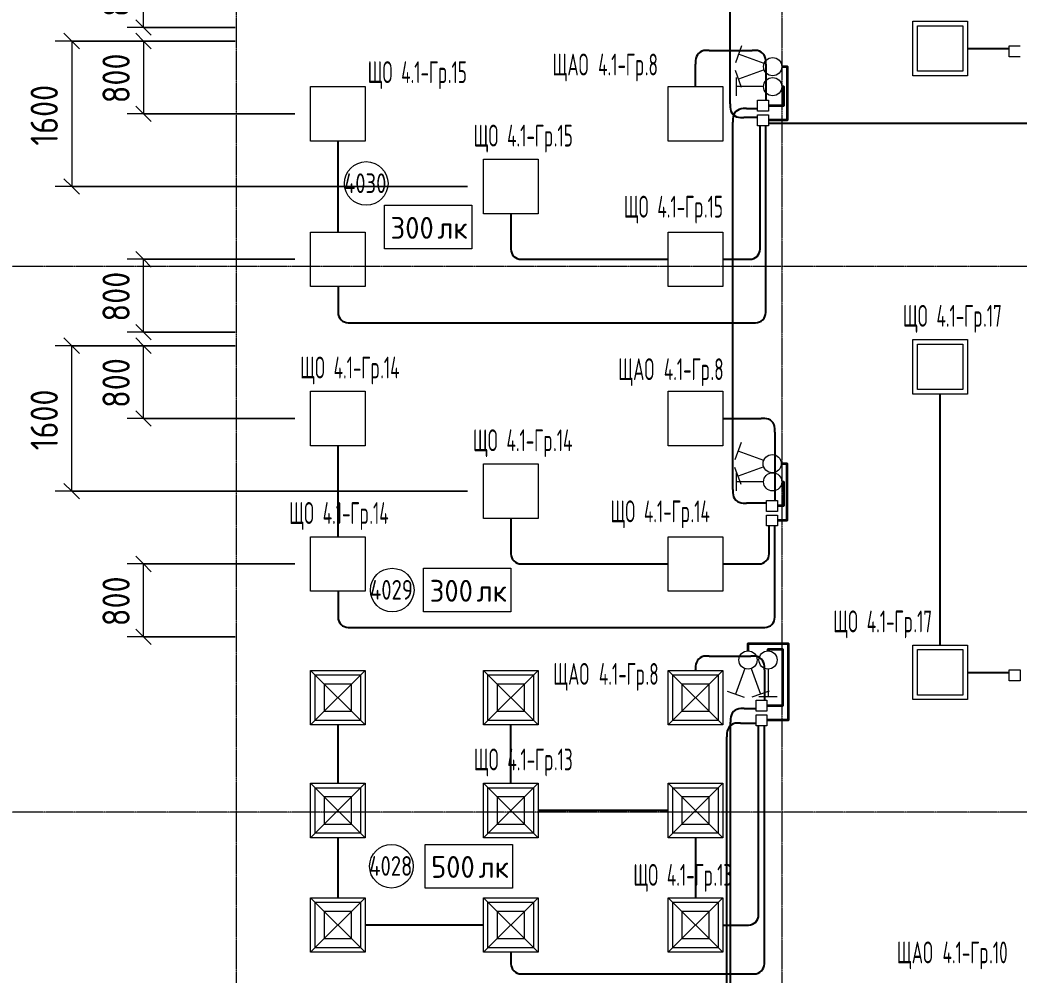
# Model space of a CAD drawing. Header units: millimetres. Extents: x -4730 to 98194, y -4296 to 93388.
# Drawn here: x 36626 to 47618, y 64710 to 75212 of the extents above; entities that cross this region are included whole.
import ezdxf

# ---------------------------------------------------------------- set-up
doc = ezdxf.new("R2010")
doc.units = ezdxf.units.MM
doc.linetypes.add('Линия сетки', pattern=[22.225, 12.7, -3.175, 3.175, -3.175])
for name, color, linetype, lineweight, true_color in [('Короба', 7, 'Continuous', 25, 0x008000), ('Соединительные детали коробов', 7, 'Continuous', 25, 0x008000), ('Типовые аннотации', 1, 'Continuous', 18, 0xff0000)]:
    doc.layers.add(name, color=color, linetype=linetype, lineweight=lineweight, true_color=true_color)
for name, color, linetype, lineweight in [('Марки помещений', 7, 'Continuous', 9), ('Марки силовых электроприборов', 7, 'Continuous', 9), ('Оси', 7, 'Continuous', 9), ('Провода', 7, 'Continuous', 35), ('Размеры', 7, 'Continuous', 9), ('Размеры-120', 7, 'Continuous', 9)]:
    doc.layers.add(name, color=color, linetype=linetype, lineweight=lineweight)
doc.styles.add('GOST Common', font='GOST_Common.ttf', dxfattribs={"width": 0.6, "height": 240})
doc.styles.add('GOST Common_1', font='GOST_Common.ttf', dxfattribs={"width": 0.9, "height": 300})
doc.styles.add('GOST Common_3', font='GOST_Common.ttf', dxfattribs={"width": 0.8, "height": 216})
doc.styles.add('GOST Common_4', font='GOST_Common.ttf', dxfattribs={"height": 240})
doc.dimstyles.new('ADSK_Проверочный', dxfattribs={"dimscale": 304.8, "dimtxt": 301.714499, "dimasz": 0.556693, "dimexe": 0.590551, "dimexo": 0.590551, "dimgap": 0.19685, "dimtad": 1, "dimdec": 3, "dimrnd": 0.001, "dimdsep": 46, "dimtxsty": 'GOST Common_1', "dimblk1": 'OBLIQUE', "dimblk2": 'OBLIQUE', "dimsah": 1, "dimcen": 0.09, "dimazin": 0, "dimtfac": 1, "dimtdec": 4, "dimtix": 1, "dimtmove": 0, "dimatfit": 3, "dimfxl": 1, "dimtvp": 1, "dimtolj": 1, "dimtzin": 0, "dimarcsym": 2})

# ---------------------------------------------------------------- blocks, each defined once
blk = doc.blocks.new('M_Короб_ отвод - Плоский торец - ПВХ - Стандартная-2386742-4-й этаж')
at = {"layer": 'Соединительные детали коробов'}
for p, q in [((0, 111.95), (0, 150.05)), ((-150.05, 0), (-111.95, 0))]:
    blk.add_line(p, q, dxfattribs=at)
blk.add_arc((-111.95, 111.95), 111.95, 270, 0, dxfattribs=at)
blk = doc.blocks.new('DIMBLOCK106-4-й этаж')
at = {"layer": 'Размеры-120'}
for p, q in [((37194, 71630), (37109, 71715)), ((38990, 71630), (37014, 71630)), ((37194, 70030), (37194, 71630)), ((37194, 71630), (37279, 71545)), ((37194, 71630), (38990, 71630)), ((41545, 70030), (37014, 70030)), ((37194, 70030), (37109, 70115)), ((37194, 70030), (37279, 69945)), ((37194, 70030), (41545, 70030))]:
    blk.add_line(p, q, dxfattribs=at)
at = {"layer": 'Размеры-120', "color": 0, "insert": (36742, 70480), "char_height": 300, "width": 840.71, "attachment_point": 1, "rotation": 90, "line_spacing_factor": 1.022761, "style": 'GOST Common_1'}
blk.add_mtext('1600', dxfattribs=at)
blk = doc.blocks.new('_Oblique')
at = {"color": 0, "linetype": 'ByBlock', "lineweight": -2}
blk.add_line((-0.5, -0.5), (0.5, 0.5), dxfattribs=at)
blk = doc.blocks.new('DIMBLOCK107-4-й этаж')
at = {"layer": 'Размеры-120'}
for p, q in [((37984, 71630), (37899, 71715)), ((38990, 71630), (37804, 71630)), ((37984, 70830), (37984, 71630)), ((37984, 71630), (38069, 71545)), ((37984, 71630), (38990, 71630)), ((37984, 70830), (37899, 70915)), ((39645, 70830), (37804, 70830)), ((37984, 70830), (38069, 70745)), ((37984, 70830), (39645, 70830))]:
    blk.add_line(p, q, dxfattribs=at)
at = {"layer": 'Размеры-120', "color": 0, "insert": (37532, 70946), "char_height": 300, "width": 681.16, "attachment_point": 1, "rotation": 90, "line_spacing_factor": 1.022761, "style": 'GOST Common_1'}
blk.add_mtext('800', dxfattribs=at)
blk = doc.blocks.new('DIMBLOCK108-4-й этаж')
at = {"layer": 'Размеры-120'}
for p, q in [((37984, 69230), (37899, 69315)), ((39645, 69230), (37804, 69230)), ((37984, 68430), (37984, 69230)), ((37984, 69230), (38069, 69145)), ((37984, 69230), (39645, 69230)), ((37984, 68430), (37899, 68515)), ((38990, 68430), (37804, 68430)), ((37984, 68430), (38069, 68345)), ((37984, 68430), (38990, 68430))]:
    blk.add_line(p, q, dxfattribs=at)
at = {"layer": 'Размеры-120', "color": 0, "insert": (37532, 68546), "char_height": 300, "width": 681.16, "attachment_point": 1, "rotation": 90, "line_spacing_factor": 1.022761, "style": 'GOST Common_1'}
blk.add_mtext('800', dxfattribs=at)
blk = doc.blocks.new('DIMBLOCK109-4-й этаж')
at = {"layer": 'Размеры-120'}
for p, q in [((38990, 74980), (37014, 74980)), ((37194, 74980), (37109, 75065)), ((37194, 74980), (37194, 73380)), ((37194, 74980), (37279, 74895)), ((37194, 74980), (38990, 74980)), ((37194, 73380), (37109, 73465)), ((41545, 73380), (37014, 73380)), ((37194, 73380), (37279, 73295)), ((37194, 73380), (41545, 73380))]:
    blk.add_line(p, q, dxfattribs=at)
at = {"layer": 'Размеры-120', "color": 0, "insert": (36742, 73830), "char_height": 300, "width": 840.71, "attachment_point": 1, "rotation": 90, "line_spacing_factor": 1.022761, "style": 'GOST Common_1'}
blk.add_mtext('1600', dxfattribs=at)
blk = doc.blocks.new('DIMBLOCK110-4-й этаж')
at = {"layer": 'Размеры-120'}
for p, q in [((38990, 74980), (37804, 74980)), ((37984, 74980), (37899, 75065)), ((37984, 74980), (37984, 74180)), ((37984, 74980), (38069, 74895)), ((37984, 74980), (38990, 74980)), ((37984, 74180), (37899, 74265)), ((39645, 74180), (37804, 74180)), ((37984, 74180), (38069, 74095)), ((37984, 74180), (39645, 74180))]:
    blk.add_line(p, q, dxfattribs=at)
at = {"layer": 'Размеры-120', "color": 0, "insert": (37532, 74296), "char_height": 300, "width": 681.16, "attachment_point": 1, "rotation": 90, "line_spacing_factor": 1.022761, "style": 'GOST Common_1'}
blk.add_mtext('800', dxfattribs=at)
blk = doc.blocks.new('DIMBLOCK111-4-й этаж')
at = {"layer": 'Размеры-120'}
for p, q in [((37984, 72580), (37899, 72665)), ((39645, 72580), (37804, 72580)), ((37984, 71780), (37984, 72580)), ((37984, 72580), (38069, 72495)), ((37984, 72580), (39645, 72580)), ((38990, 71780), (37804, 71780)), ((37984, 71780), (37899, 71865)), ((37984, 71780), (38069, 71695)), ((37984, 71780), (38990, 71780))]:
    blk.add_line(p, q, dxfattribs=at)
at = {"layer": 'Размеры-120', "color": 0, "insert": (37532, 71896), "char_height": 300, "width": 681.16, "attachment_point": 1, "rotation": 90, "line_spacing_factor": 1.022761, "style": 'GOST Common_1'}
blk.add_mtext('800', dxfattribs=at)
blk = doc.blocks.new('DIMBLOCK114-4-й этаж')
at = {"layer": 'Размеры-120'}
for p, q in [((37984, 75930), (37899, 76015)), ((39645, 75930), (37804, 75930)), ((37984, 75130), (37984, 75930)), ((37984, 75930), (38069, 75845)), ((37984, 75930), (39645, 75930)), ((37984, 75130), (37899, 75215)), ((38990, 75130), (37804, 75130)), ((37984, 75130), (38069, 75045)), ((37984, 75130), (38990, 75130))]:
    blk.add_line(p, q, dxfattribs=at)
at = {"layer": 'Размеры-120', "color": 0, "insert": (37532, 75246), "char_height": 300, "width": 681.16, "attachment_point": 1, "rotation": 90, "line_spacing_factor": 1.022761, "style": 'GOST Common_1'}
blk.add_mtext('800', dxfattribs=at)
blk = doc.blocks.new('ADSK_Марка_Помещение_1_ГОСТ21-501-2011 - Номер-85995-4-й этаж')
at = {"layer": 'Марки помещений'}
blk.add_circle((0, 0), 2, dxfattribs=at)
blk = doc.blocks.new('Морка помещения_освещённость_ - Морка помещения_освещённость_-1484368-4-й этаж')
at = {"layer": 'Марки помещений', "color": 190, "true_color": 0x8000ff}
for p, q in [((-4, 0), (-4, 4)), ((-4, 4), (4, 4)), ((4, 4), (4, 0)), ((4, 0), (-4, 0))]:
    blk.add_line(p, q, dxfattribs=at)

msp = doc.modelspace()

# ---------------------------------------------------------------- linework, layer by layer
at = {"layer": 'Короба'}
for p, q in [((44431.878, 74290.035), (44431.878, 77286.935)), ((44202.314, 74877.5), (44673.328, 74877.5)), ((47039.143, 74898.2616), (47497.8868, 74898.2616)), ((44052.264, 74477.5), (44052.264, 74727.45)), ((44823.378, 74727.45), (44823.378, 74328.485)), ((44611.928, 74236.985), (44731.878, 74236.985)), ((44731.878, 74139.985), (44581.928, 74139.985)), ((44461.878, 70050.035), (44461.878, 74086.935)), ((44760.378, 72730.05), (44760.378, 74048.485)), ((44823.378, 72032.55), (44823.378, 74048.485)), ((44851.878, 74076.985), (47751.878, 74076.985)), ((40122.264, 72877.5), (40122.264, 73882.5)), ((42022.264, 73082.5), (42022.264, 72730.05)), ((42172.314, 72580), (43754.764, 72580)), ((44349.764, 72580), (44610.328, 72580)), ((40122.264, 72282.5), (40122.264, 72032.55)), ((40272.314, 71882.5), (44673.328, 71882.5)), ((46741.643, 68335.7616), (46741.643, 71100.7616)), ((44349.764, 70830), (44773.328, 70830)), ((44923.378, 70679.95), (44923.378, 69928.485)), ((40122.264, 69527.5), (40122.264, 70532.5)), ((44831.878, 69899.985), (44611.928, 69899.985)), ((42022.264, 69732.5), (42022.264, 69380.05)), ((44860.378, 69380.05), (44860.378, 69648.485)), ((44923.378, 68682.55), (44923.378, 69648.485)), ((42172.314, 69230), (43754.764, 69230)), ((44349.764, 69230), (44710.328, 69230)), ((40122.264, 68932.5), (40122.264, 68682.55)), ((40272.314, 68532.5), (44773.328, 68532.5)), ((44202.314, 68217.5), (44658.1889, 68217.5)), ((44052.264, 68057.5), (44052.264, 68067.45)), ((44808.2389, 68067.45), (44808.2389, 67731.5)), ((47039.143, 68038.2616), (47497.8868, 68038.2616)), ((44586.7889, 67640), (44716.7389, 67640)), ((40122.264, 66817.5), (40122.264, 67462.5)), ((42022.264, 66817.5), (42022.264, 67462.5)), ((44436.7389, 63153.05), (44436.7389, 67489.95)), ((44546.7889, 67480), (44716.7389, 67480)), ((44745.2389, 65410.05), (44745.2389, 67451.5)), ((44808.2389, 64872.55), (44808.2389, 67451.5)), ((44396.7389, 62993.05), (44396.7389, 67329.95)), ((43754.764, 66520), (42319.764, 66520)), ((40122.264, 65557.5), (40122.264, 66222.5)), ((44052.264, 66222.5), (44052.264, 65557.5)), ((41724.764, 65260), (40419.764, 65260)), ((44349.764, 65260), (44595.1889, 65260)), ((42022.264, 64962.5), (42022.264, 64872.55)), ((42172.314, 64722.5), (44658.1889, 64722.5))]:
    msp.add_line(p, q, dxfattribs=at)
at = {"layer": 'Оси', "linetype": 'Линия сетки'}
for p, q in [((39000, 93388.3703), (39000, -3096.3487)), ((45000, 93388.3703), (45000, -3096.3487)), ((98194.2682, 72500), (-3530.0173, 72500)), ((98194.2682, 66500), (-3530.0173, 66500))]:
    msp.add_line(p, q, dxfattribs=at)
at = {"layer": 'Провода', "flags": 128}
for points in [[(44999.3567, 74698.5041), (45060, 74698.5041), (45060, 74108.487), (44851.878, 74108.4857)], [(44999.3567, 74478.5041), (45020, 74478.5041), (45020, 74268.487), (44851.878, 74268.4859)], [(44994.3567, 70333.1619), (45055, 70333.1619), (45055, 69708.487), (44951.878, 69708.4857)], [(44999.3567, 70133.1619), (45020, 70133.1619), (45020, 69868.487), (44951.878, 69868.4859)], [(44628.3934, 68274.3567), (44628.3934, 68355), (45068.3934, 68355), (45068.3934, 67511.5021), (44836.7389, 67511.5004)], [(44848.3934, 68274.3567), (44848.3934, 68295), (45008.3934, 68295), (45008.3934, 67671.5021), (44836.7389, 67671.5005)]]:
    msp.add_lwpolyline(points, dxfattribs=at)
at = {"layer": 'Типовые аннотации'}
for p, q in [((46439.379, 75198.2616), (47039.379, 75198.2616)), ((46439.379, 74598.2616), (46439.379, 75198.2616)), ((47039.379, 75198.2616), (47039.379, 74598.2616)), ((46489.379, 75148.2616), (46989.379, 75148.2616)), ((46489.379, 74648.2616), (46489.379, 75148.2616)), ((46989.379, 75148.2616), (46989.379, 74648.2616)), ((47497.8868, 74926.7616), (47617.8868, 74926.7616)), ((47497.8868, 74806.7616), (47497.8868, 74926.7616)), ((47617.8868, 74806.7616), (47497.8868, 74806.7616)), ((46989.379, 74648.2616), (46489.379, 74648.2616)), ((44499.3567, 74578.5041), (44499.3567, 74378.5041)), ((47039.379, 74598.2616), (46439.379, 74598.2616)), ((43750, 74480), (44350, 74480)), ((43750, 73880), (43750, 74480)), ((44350, 74480), (44350, 73880)), ((44799.3567, 74478.5041), (44499.3567, 74478.5041)), ((44350, 73880), (43750, 73880)), ((43750, 71130), (44350, 71130)), ((43750, 70530), (43750, 71130)), ((44350, 71130), (44350, 70530)), ((44350, 70530), (43750, 70530)), ((44499.3567, 70233.1619), (44499.3567, 70033.1619)), ((44799.3567, 70133.1619), (44499.3567, 70133.1619)), ((43750, 68060), (44350, 68060)), ((43750, 67460), (43750, 68060)), ((43750, 68060), (44350, 67460)), ((43750, 67460), (44350, 68060)), ((44350, 68060), (44350, 67460)), ((44848.3934, 68074.3567), (44848.3934, 67774.3567)), ((43800, 68010), (44300, 68010)), ((43800, 67510), (43800, 68010)), ((44300, 68010), (44300, 67510)), ((43900, 67910), (43900, 67610)), ((44200, 67910), (43900, 67910)), ((44200, 67610), (44200, 67910)), ((44748.3934, 67774.3567), (44948.3934, 67774.3567)), ((43900, 67610), (44200, 67610)), ((44300, 67510), (43800, 67510)), ((44350, 67460), (43750, 67460))]:
    msp.add_line(p, q, dxfattribs=at)
at = {"layer": 'Типовые аннотации', "color": 5, "true_color": 0x0000ff}
for p, q in [((44557.6816, 74929.2814), (44489.2776, 74741.3429)), ((44805.3874, 74732.7061), (44523.4796, 74835.3121)), ((44557.6816, 74467.7268), (44489.2776, 74655.6653)), ((44805.3874, 74664.3021), (44523.4796, 74561.696)), ((39820, 74480), (40420, 74480)), ((39820, 73880), (39820, 74480)), ((40420, 74480), (40420, 73880)), ((40420, 73880), (39820, 73880)), ((41720, 73680), (42320, 73680)), ((41720, 73080), (41720, 73680)), ((42320, 73680), (42320, 73080)), ((42320, 73080), (41720, 73080)), ((39820, 72880), (40420, 72880)), ((39820, 72280), (39820, 72880)), ((40420, 72880), (40420, 72280)), ((43750, 72880), (44350, 72880)), ((43750, 72280), (43750, 72880)), ((44350, 72880), (44350, 72280)), ((40420, 72280), (39820, 72280)), ((44350, 72280), (43750, 72280)), ((46439.379, 71698.2616), (47039.379, 71698.2616)), ((46439.379, 71098.2616), (46439.379, 71698.2616)), ((47039.379, 71698.2616), (47039.379, 71098.2616)), ((46489.379, 71648.2616), (46989.379, 71648.2616)), ((46489.379, 71148.2616), (46489.379, 71648.2616)), ((46989.379, 71648.2616), (46989.379, 71148.2616)), ((39820, 71130), (40420, 71130)), ((39820, 70530), (39820, 71130)), ((40420, 71130), (40420, 70530)), ((46989.379, 71148.2616), (46489.379, 71148.2616)), ((47039.379, 71098.2616), (46439.379, 71098.2616)), ((40420, 70530), (39820, 70530)), ((44552.6816, 70563.9392), (44484.2776, 70376.0006)), ((44800.3874, 70367.3639), (44518.4796, 70469.9699)), ((41720, 70330), (42320, 70330)), ((41720, 69730), (41720, 70330)), ((42320, 70330), (42320, 69730)), ((44552.6816, 70102.3845), (44484.2776, 70290.3231)), ((44800.3874, 70298.9598), (44518.4796, 70196.3538)), ((42320, 69730), (41720, 69730)), ((39820, 69530), (40420, 69530)), ((39820, 68930), (39820, 69530)), ((40420, 69530), (40420, 68930)), ((43750, 69530), (44350, 69530)), ((43750, 68930), (43750, 69530)), ((44350, 69530), (44350, 68930)), ((40420, 68930), (39820, 68930)), ((44350, 68930), (43750, 68930)), ((46439.379, 68338.2616), (47039.379, 68338.2616)), ((46439.379, 67738.2616), (46439.379, 68338.2616)), ((46489.379, 68288.2616), (46989.379, 68288.2616)), ((46489.379, 67788.2616), (46489.379, 68288.2616)), ((46989.379, 68288.2616), (46989.379, 67788.2616)), ((47039.379, 68338.2616), (47039.379, 67738.2616)), ((39820, 68060), (40420, 68060)), ((39820, 67460), (39820, 68060)), ((39820, 68060), (40420, 67460)), ((39820, 67460), (40420, 68060)), ((40420, 68060), (40420, 67460)), ((41720, 68060), (42320, 68060)), ((41720, 67460), (41720, 68060)), ((41720, 68060), (42320, 67460)), ((41720, 67460), (42320, 68060)), ((42320, 68060), (42320, 67460)), ((44594.1913, 68080.3874), (44491.5853, 67798.4796)), ((44662.5954, 68080.3874), (44765.2014, 67798.4796)), ((39870, 68010), (40370, 68010)), ((39870, 67510), (39870, 68010)), ((40370, 68010), (40370, 67510)), ((41770, 68010), (42270, 68010)), ((41770, 67510), (41770, 68010)), ((42270, 68010), (42270, 67510)), ((39970, 67910), (39970, 67610)), ((40270, 67910), (39970, 67910)), ((40270, 67610), (40270, 67910)), ((41870, 67910), (41870, 67610)), ((42170, 67910), (41870, 67910)), ((42170, 67610), (42170, 67910)), ((44397.616, 67832.6816), (44585.5546, 67764.2776)), ((44859.1707, 67832.6816), (44671.2321, 67764.2776)), ((47039.379, 67738.2616), (46439.379, 67738.2616)), ((46989.379, 67788.2616), (46489.379, 67788.2616)), ((39970, 67610), (40270, 67610)), ((41870, 67610), (42170, 67610)), ((40370, 67510), (39870, 67510)), ((42270, 67510), (41770, 67510)), ((40420, 67460), (39820, 67460)), ((42320, 67460), (41720, 67460)), ((39820, 66820), (40420, 66820)), ((39820, 66220), (39820, 66820)), ((39820, 66820), (40420, 66220)), ((39820, 66220), (40420, 66820)), ((39870, 66770), (40370, 66770)), ((39870, 66270), (39870, 66770)), ((40370, 66770), (40370, 66270)), ((40420, 66820), (40420, 66220)), ((41720, 66820), (42320, 66820)), ((41720, 66220), (41720, 66820)), ((41720, 66820), (42320, 66220)), ((41720, 66220), (42320, 66820)), ((41770, 66770), (42270, 66770)), ((41770, 66270), (41770, 66770)), ((42270, 66770), (42270, 66270)), ((42320, 66820), (42320, 66220)), ((43750, 66820), (44350, 66820)), ((43750, 66220), (43750, 66820)), ((43750, 66820), (44350, 66220)), ((43750, 66220), (44350, 66820)), ((43800, 66770), (44300, 66770)), ((43800, 66270), (43800, 66770)), ((44300, 66770), (44300, 66270)), ((44350, 66820), (44350, 66220)), ((39970, 66670), (39970, 66370)), ((40270, 66670), (39970, 66670)), ((40270, 66370), (40270, 66670)), ((41870, 66670), (41870, 66370)), ((42170, 66670), (41870, 66670)), ((42170, 66370), (42170, 66670)), ((43900, 66670), (43900, 66370)), ((44200, 66670), (43900, 66670)), ((44200, 66370), (44200, 66670)), ((39970, 66370), (40270, 66370)), ((41870, 66370), (42170, 66370)), ((43900, 66370), (44200, 66370)), ((40420, 66220), (39820, 66220)), ((40370, 66270), (39870, 66270)), ((42320, 66220), (41720, 66220)), ((42270, 66270), (41770, 66270)), ((44350, 66220), (43750, 66220)), ((44300, 66270), (43800, 66270)), ((39820, 65560), (40420, 65560)), ((39820, 64960), (39820, 65560)), ((39820, 65560), (40420, 64960)), ((39820, 64960), (40420, 65560)), ((40420, 65560), (40420, 64960)), ((41720, 65560), (42320, 65560)), ((41720, 64960), (41720, 65560)), ((41720, 65560), (42320, 64960)), ((41720, 64960), (42320, 65560)), ((42320, 65560), (42320, 64960)), ((43750, 65560), (44350, 65560)), ((43750, 64960), (43750, 65560)), ((43750, 65560), (44350, 64960)), ((43750, 64960), (44350, 65560)), ((44350, 65560), (44350, 64960)), ((39870, 65510), (40370, 65510)), ((39870, 65010), (39870, 65510)), ((39970, 65410), (39970, 65110)), ((40270, 65410), (39970, 65410)), ((40270, 65110), (40270, 65410)), ((40370, 65510), (40370, 65010)), ((41770, 65510), (42270, 65510)), ((41770, 65010), (41770, 65510)), ((41870, 65410), (41870, 65110)), ((42170, 65410), (41870, 65410)), ((42170, 65110), (42170, 65410)), ((42270, 65510), (42270, 65010)), ((43800, 65510), (44300, 65510)), ((43800, 65010), (43800, 65510)), ((43900, 65410), (43900, 65110)), ((44200, 65410), (43900, 65410)), ((44200, 65110), (44200, 65410)), ((44300, 65510), (44300, 65010)), ((39970, 65110), (40270, 65110)), ((41870, 65110), (42170, 65110)), ((43900, 65110), (44200, 65110)), ((40370, 65010), (39870, 65010)), ((42270, 65010), (41770, 65010)), ((44300, 65010), (43800, 65010)), ((40420, 64960), (39820, 64960)), ((42320, 64960), (41720, 64960)), ((44350, 64960), (43750, 64960))]:
    msp.add_line(p, q, dxfattribs=at)
at = {"layer": 'Типовые аннотации', "color": 7}
for p, q in [((44731.878, 74328.485), (44851.878, 74328.485)), ((44731.878, 74208.485), (44731.878, 74328.485)), ((44851.878, 74328.485), (44851.878, 74208.485)), ((44851.878, 74208.485), (44731.878, 74208.485)), ((44831.878, 69928.485), (44951.878, 69928.485)), ((44831.878, 69808.485), (44831.878, 69928.485)), ((44951.878, 69928.485), (44951.878, 69808.485)), ((44951.878, 69808.485), (44831.878, 69808.485)), ((44716.7389, 67731.5), (44836.7389, 67731.5)), ((44716.7389, 67611.5), (44716.7389, 67731.5)), ((44836.7389, 67731.5), (44836.7389, 67611.5)), ((44836.7389, 67611.5), (44716.7389, 67611.5))]:
    msp.add_line(p, q, dxfattribs=at)
at = {"layer": 'Типовые аннотации', "color": 16, "true_color": 0x800000}
for p, q in [((44731.878, 74168.485), (44851.878, 74168.485)), ((44731.878, 74048.485), (44731.878, 74168.485)), ((44851.878, 74168.485), (44851.878, 74048.485)), ((44851.878, 74048.485), (44731.878, 74048.485)), ((44831.878, 69768.485), (44951.878, 69768.485)), ((44831.878, 69648.485), (44831.878, 69768.485)), ((44951.878, 69768.485), (44951.878, 69648.485)), ((44951.878, 69648.485), (44831.878, 69648.485)), ((47497.8868, 68066.7616), (47617.8868, 68066.7616)), ((47497.8868, 67946.7616), (47497.8868, 68066.7616)), ((47617.8868, 68066.7616), (47617.8868, 67946.7616)), ((47617.8868, 67946.7616), (47497.8868, 67946.7616)), ((44716.7389, 67571.5), (44836.7389, 67571.5)), ((44716.7389, 67451.5), (44716.7389, 67571.5)), ((44836.7389, 67571.5), (44836.7389, 67451.5)), ((44836.7389, 67451.5), (44716.7389, 67451.5))]:
    msp.add_line(p, q, dxfattribs=at)
at = {"layer": 'Типовые аннотации', "color": 5, "true_color": 0x0000ff}
for centre in [(44899.3567, 74698.5041), (44894.3567, 70333.1619), (44628.3934, 68174.3567)]:
    msp.add_circle(centre, 100, dxfattribs=at)
at = {"layer": 'Типовые аннотации'}
for centre in [(44899.3567, 74478.5041), (44899.3567, 70133.1619), (44848.3934, 68174.3567)]:
    msp.add_circle(centre, 100, dxfattribs=at)

# ---------------------------------------------------------------- block references
at = {"layer": 'Марки помещений', "xscale": 120, "yscale": 120, "zscale": 120}
for p in [(40431.0806, 73413.9119), (40716.9736, 68943.3066), (40708.581, 65906.7804)]:
    msp.add_blockref('ADSK_Марка_Помещение_1_ГОСТ21-501-2011 - Номер-85995-4-й этаж', p, dxfattribs=at)
at = {"layer": 'Марки помещений', "color": 190, "true_color": 0x8000ff, "xscale": 120, "yscale": 120, "zscale": 120}
for p in [(41110.7211, 72693.9119), (41541.4908, 68703.3066), (41560.107, 65666.7804)]:
    msp.add_blockref('Морка помещения_освещённость_ - Морка помещения_освещённость_-1484368-4-й этаж', p, dxfattribs=at)
at = {"layer": 'Соединительные детали коробов'}
for p, rotation in [((44052.264, 74877.5), 180), ((44823.378, 74877.5), 90), ((44431.878, 74139.985), 270), ((44461.878, 74236.985), 180), ((42022.264, 72580), 270), ((40122.264, 71882.5), 270), ((44923.378, 70830), 90), ((44461.878, 69899.985), 270), ((42022.264, 69230), 270), ((40122.264, 68532.5), 270), ((44052.264, 68217.5), 180), ((44808.2389, 68217.5), 90), ((44436.7389, 67640), 180), ((44396.7389, 67480), 180), ((42022.264, 64722.5), 270)]:
    msp.add_blockref('M_Короб_ отвод - Плоский торец - ПВХ - Стандартная-2386742-4-й этаж', p, dxfattribs=dict(at, rotation=rotation))
for p in [(44760.378, 72580), (44823.378, 71882.5), (44860.378, 69230), (44923.378, 68532.5), (44745.2389, 65260), (44808.2389, 64722.5)]:
    msp.add_blockref('M_Короб_ отвод - Плоский торец - ПВХ - Стандартная-2386742-4-й этаж', p, dxfattribs=at)

# ---------------------------------------------------------------- texts
at = {"layer": 'Марки помещений', "char_height": 216, "width": 600.3036, "attachment_point": 1, "style": 'GOST Common_3'}
for s, insert in [('4030', (40187.4046, 73524.6991)), ('4029', (40473.2977, 69054.0938)), ('4028', (40464.905, 66017.5676))]:
    msp.add_mtext(s, dxfattribs=dict(at, insert=insert))
at = {"layer": 'Марки помещений', "color": 190, "true_color": 0x8000ff, "char_height": 240, "attachment_point": 1, "style": 'GOST Common_4'}
for s, insert, width in [('300', (40698.8373, 73045.6239), 625.31625), ('лк', (41214.7748, 73045.6239), 413.67075), ('300', (41129.607, 69055.0185), 625.31625), ('лк', (41645.5445, 69055.0185), 413.67075), ('500', (41144.0232, 66018.4924), 634.9365), ('лк', (41667.8982, 66018.4924), 413.67075)]:
    msp.add_mtext(s, dxfattribs=dict(at, insert=insert, width=width))
at = {"layer": 'Марки силовых электроприборов', "char_height": 240, "attachment_point": 1, "style": 'GOST Common'}
for s, insert, width in [('ЩО', (40447.5253, 74757.9258), 340.55685), (' 4.1-', (40728.5128, 74757.9258), 473.3163), ('Гр', (41119.0378, 74757.9258), 253.9746), ('.15', (41328.5878, 74757.9258), 265.5189), ('ЩАО', (42479.1191, 74841.6773), 502.17705), (' 4.1-', (42893.4566, 74841.6773), 473.3163), ('Гр', (43283.9816, 74841.6773), 253.9746), ('.8', (43493.5316, 74841.6773), 178.93665), ('ЩО', (41611.7653, 74060.1824), 340.55685), (' 4.1-', (41892.7528, 74060.1824), 473.3163), ('Гр', (42283.2778, 74060.1824), 253.9746), ('.15', (42492.8278, 74060.1824), 265.5189), ('ЩО', (43262.883, 73278.6875), 340.55685), (' 4.1-', (43543.8705, 73278.6875), 473.3163), ('Гр', (43934.3955, 73278.6875), 253.9746), ('.15', (44143.9455, 73278.6875), 265.5189), ('ЩО', (46331.1444, 72078.444), 340.55685), (' 4.1-', (46612.1319, 72078.444), 473.3163), ('Гр', (47002.6569, 72078.444), 253.9746), ('.17', (47212.2069, 72078.444), 265.5189), ('ЩО', (39704.5653, 71510.1824), 340.55685), (' 4.1-', (39985.5528, 71510.1824), 473.3163), ('Гр', (40376.0778, 71510.1824), 253.9746), ('.14', (40585.6278, 71510.1824), 282.83535), ('ЩАО', (43201.323, 71491.6773), 502.17705), (' 4.1-', (43615.6605, 71491.6773), 473.3163), ('Гр', (44006.1855, 71491.6773), 253.9746), ('.8', (44215.7355, 71491.6773), 178.93665), ('ЩО', (41604.5653, 70710.1824), 340.55685), (' 4.1-', (41885.5528, 70710.1824), 473.3163), ('Гр', (42276.0778, 70710.1824), 253.9746), ('.14', (42485.6278, 70710.1824), 282.83535), ('ЩО', (39584.5653, 69910.1824), 340.55685), (' 4.1-', (39865.5528, 69910.1824), 473.3163), ('.14', (40465.6278, 69910.1824), 282.83535), ('ЩО', (43115.4702, 69928.6875), 340.55685), (' 4.1-', (43396.4577, 69928.6875), 473.3163), ('Гр', (43786.9827, 69928.6875), 253.9746), ('.14', (43996.5327, 69928.6875), 282.83535), ('Гр', (40256.0778, 69910.1824), 253.9746), ('ЩО', (45564.7775, 68718.444), 340.55685), (' 4.1-', (45845.765, 68718.444), 473.3163), ('Гр', (46236.29, 68718.444), 253.9746), ('.17', (46445.84, 68718.444), 265.5189), ('ЩАО', (42487.0744, 68141.1735), 502.17705), (' 4.1-', (42901.4119, 68141.1735), 473.3163), ('Гр', (43291.9369, 68141.1735), 253.9746), ('.8', (43501.4869, 68141.1735), 178.93665), ('ЩО', (41614.2853, 67200.1824), 340.55685), (' 4.1-', (41895.2728, 67200.1824), 473.3163), ('Гр', (42285.7978, 67200.1824), 253.9746), ('.13', (42495.3478, 67200.1824), 259.74675), ('ЩО', (43367.6194, 65931.0139), 340.55685), (' 4.1-', (43648.6069, 65931.0139), 473.3163), ('Гр', (44039.1319, 65931.0139), 253.9746), ('.13', (44248.6819, 65931.0139), 259.74675), ('ЩАО', (46264.5444, 65078.444), 502.17705), (' 4.1-', (46678.8819, 65078.444), 473.3163), ('Гр', (47069.4069, 65078.444), 253.9746), ('.10', (47278.9569, 65078.444), 265.5189)]:
    msp.add_mtext(s, dxfattribs=dict(at, insert=insert, width=width))

# ---------------------------------------------------------------- dimensions: what is measured, and where the dimension line sits
at = {"layer": 'Размеры'}
for base, p1, p2, override, picture, middle in [((37983.8333, 75930), (39170, 75130), (39824.764, 75930), {"dimpost": '<>', "dimfxl": 1033.78715}, 'DIMBLOCK114-4-й этаж', (37773.8333, 75530)), ((37194.0875, 73380), (39170, 74980), (41724.764, 73380), {"dimpost": '<>', "dimfxl": 3014.435105}, 'DIMBLOCK109-4-й этаж', (36984.0875, 74180)), ((37983.8333, 74180), (39170, 74980), (39824.764, 74180), {"dimpost": '<>', "dimfxl": 1033.78715}, 'DIMBLOCK110-4-й этаж', (37773.8333, 74580)), ((37983.8333, 72580), (39170, 71780), (39824.764, 72580), {"dimpost": '<>', "dimfxl": 1033.78715}, 'DIMBLOCK111-4-й этаж', (37773.8333, 72180)), ((37194.0875, 71630), (41724.764, 70030), (39170, 71630), {"dimpost": '<>', "dimfxl": 3014.435105}, 'DIMBLOCK106-4-й этаж', (36984.0875, 70830)), ((37983.8333, 71630), (39824.764, 70830), (39170, 71630), {"dimpost": '<>', "dimfxl": 1033.78715}, 'DIMBLOCK107-4-й этаж', (37773.8333, 71230)), ((37983.8333, 69230), (39170, 68430), (39824.764, 69230), {"dimpost": '<>', "dimfxl": 1033.78715}, 'DIMBLOCK108-4-й этаж', (37773.8333, 68830))]:
    dim = msp.add_linear_dim(base=base, p1=p1, p2=p2, angle=90, dimstyle='ADSK_Проверочный', override=override, dxfattribs=at)
    dim.commit()
    dim.dimension.update_dxf_attribs({"geometry": picture, "text_midpoint": middle})

doc.saveas('drawing.dxf')
